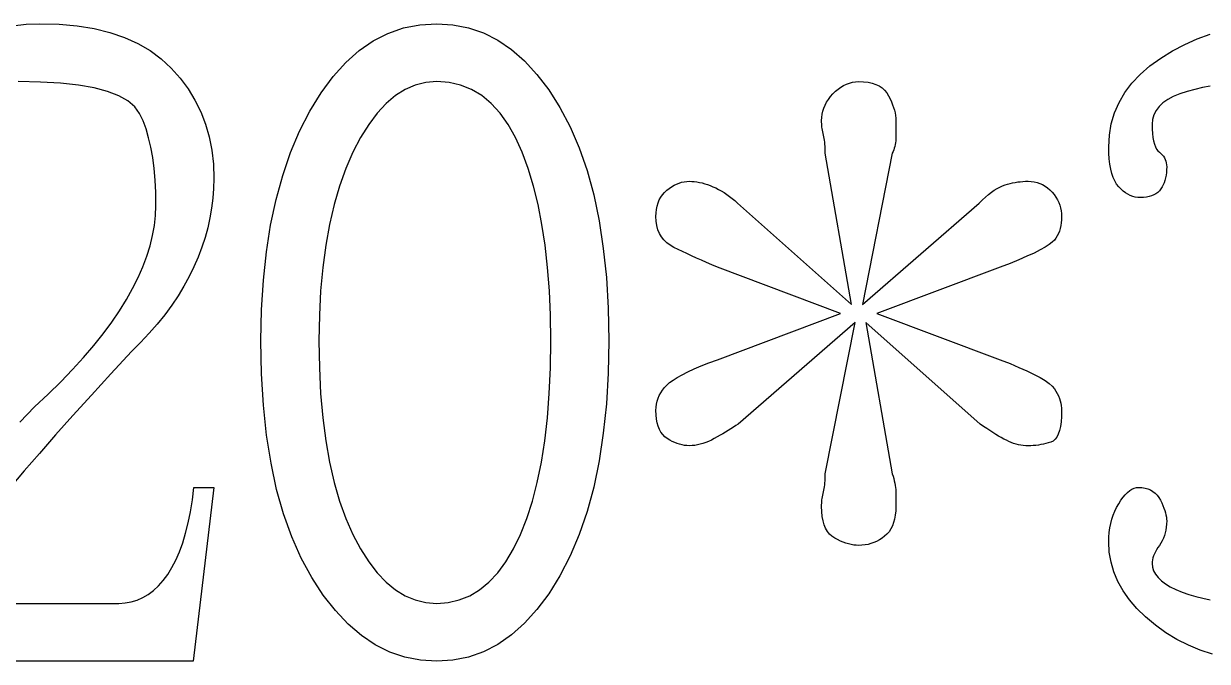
# Model space of a CAD drawing. Extents: x -210 to 210, y -160 to 160.
# Drawn here: x -166.96 to -160.58, y -134.67 to -131.23 of the extents above; entities that cross this region are included whole.
import ezdxf

# ---------------------------------------------------------------- set-up
doc = ezdxf.new("R2010")
doc.units = 0
doc.header["$MEASUREMENT"] = 0
doc.layers.get('0').update_dxf_attribs({"linetype": 'CONTINUOUS'})

msp = doc.modelspace()

# ---------------------------------------------------------------- linework, layer by layer
for points in [[(-167.017793, -131.245869), (-166.944355, -131.237109), (-166.944355, -131.237109), (-166.869941, -131.23418), (-166.869941, -131.23418), (-166.766641, -131.237119), (-166.766641, -131.237119), (-166.669551, -131.245986), (-166.669551, -131.245986), (-166.578555, -131.260752), (-166.578555, -131.260752), (-166.49375, -131.281436), (-166.49375, -131.281436), (-166.415098, -131.308008), (-166.415098, -131.308008), (-166.342598, -131.340508), (-166.342598, -131.340508), (-166.276191, -131.378906), (-166.276191, -131.378906), (-166.215938, -131.423223), (-166.215938, -131.423223), (-166.161934, -131.473438), (-166.161934, -131.473438), (-166.11377, -131.528047), (-166.11377, -131.528047), (-166.07123, -131.585557), (-166.07123, -131.585557), (-166.034395, -131.645977), (-166.034395, -131.645977), (-166.003262, -131.709248), (-166.003262, -131.709248), (-165.977773, -131.775439), (-165.977773, -131.775439), (-165.957891, -131.844521), (-165.957891, -131.844521), (-165.94375, -131.916494), (-165.94375, -131.916494), (-165.935234, -131.991357), (-165.935234, -131.991357), (-165.932441, -132.069141), (-165.932441, -132.069141), (-165.933711, -132.122266), (-165.933711, -132.122266), (-165.937734, -132.175352), (-165.937734, -132.175352), (-165.944355, -132.228379), (-165.944355, -132.228379), (-165.953613, -132.281318), (-165.953613, -132.281318), (-165.965605, -132.334248), (-165.965605, -132.334248), (-165.980137, -132.387061), (-165.980137, -132.387061), (-165.997441, -132.439824), (-165.997441, -132.439824), (-166.017266, -132.492559), (-166.017266, -132.492559), (-166.039863, -132.545215), (-166.039863, -132.545215), (-166.065195, -132.597637), (-166.065195, -132.597637), (-166.093613, -132.649619), (-166.093613, -132.649619), (-166.125, -132.701191), (-166.125, -132.701191), (-166.159414, -132.752314), (-166.159414, -132.752314), (-166.196875, -132.803086), (-166.196875, -132.803086), (-166.237305, -132.853369), (-166.237305, -132.853369), (-166.280762, -132.903262), (-166.280762, -132.903262), (-166.327246, -132.952725), (-166.327246, -132.952725), (-166.376777, -133.001748), (-166.376777, -133.001748), (-166.487793, -133.121807), (-166.487793, -133.121807), (-166.592891, -133.236719), (-166.592891, -133.236719), (-166.692266, -133.346514), (-166.692266, -133.346514), (-166.785703, -133.451191), (-166.785703, -133.451191), (-166.873281, -133.550762), (-166.873281, -133.550762), (-166.955078, -133.645205), (-166.955078, -133.645205), (-167.030996, -133.734492)], [(-164.731113, -134.671689), (-164.818516, -134.666104), (-164.818516, -134.666104), (-164.902813, -134.649365), (-164.902813, -134.649365), (-164.984004, -134.621484), (-164.984004, -134.621484), (-165.062012, -134.582471), (-165.062012, -134.582471), (-165.136836, -134.532275), (-165.136836, -134.532275), (-165.208613, -134.470937), (-165.208613, -134.470937), (-165.277188, -134.398447), (-165.277188, -134.398447), (-165.342637, -134.314805), (-165.342637, -134.314805), (-165.40498, -134.22), (-165.40498, -134.22), (-165.462402, -134.115029), (-165.462402, -134.115029), (-165.512988, -134.00082), (-165.512988, -134.00082), (-165.556875, -133.877422), (-165.556875, -133.877422), (-165.594004, -133.744746), (-165.594004, -133.744746), (-165.624395, -133.602891), (-165.624395, -133.602891), (-165.648066, -133.451777), (-165.648066, -133.451777), (-165.664922, -133.291484), (-165.664922, -133.291484), (-165.67502, -133.121924), (-165.67502, -133.121924), (-165.678398, -132.943154), (-165.678398, -132.943154), (-165.675176, -132.776436), (-165.675176, -132.776436), (-165.66541, -132.617061), (-165.66541, -132.617061), (-165.649102, -132.464902), (-165.649102, -132.464902), (-165.626348, -132.320078), (-165.626348, -132.320078), (-165.597051, -132.182549), (-165.597051, -132.182549), (-165.561211, -132.052314), (-165.561211, -132.052314), (-165.518926, -131.929385), (-165.518926, -131.929385), (-165.470098, -131.813721), (-165.470098, -131.813721), (-165.414727, -131.705371), (-165.414727, -131.705371), (-165.354258, -131.606475), (-165.354258, -131.606475), (-165.289863, -131.519209), (-165.289863, -131.519209), (-165.221621, -131.443604), (-165.221621, -131.443604), (-165.149531, -131.3796), (-165.149531, -131.3796), (-165.073555, -131.327256), (-165.073555, -131.327256), (-164.99377, -131.286514), (-164.99377, -131.286514), (-164.91002, -131.257441), (-164.91002, -131.257441), (-164.8225, -131.24), (-164.8225, -131.24), (-164.731113, -131.23418), (-164.731113, -131.23418), (-164.643887, -131.239756), (-164.643887, -131.239756), (-164.559941, -131.256475), (-164.559941, -131.256475), (-164.479434, -131.284355), (-164.479434, -131.284355), (-164.402207, -131.323398), (-164.402207, -131.323398), (-164.328496, -131.373555), (-164.328496, -131.373555), (-164.258047, -131.434902), (-164.258047, -131.434902), (-164.191016, -131.507393), (-164.191016, -131.507393), (-164.127383, -131.591025), (-164.127383, -131.591025), (-164.067051, -131.68585), (-164.067051, -131.68585), (-164.011719, -131.790576), (-164.011719, -131.790576), (-163.962891, -131.904053), (-163.962891, -131.904053), (-163.920605, -132.02626), (-163.920605, -132.02626), (-163.884766, -132.157217), (-163.884766, -132.157217), (-163.855469, -132.296934), (-163.855469, -132.296934), (-163.832695, -132.445381), (-163.832695, -132.445381), (-163.816406, -132.602559), (-163.816406, -132.602559), (-163.80665, -132.768496), (-163.80665, -132.768496), (-163.803398, -132.943154), (-163.803398, -132.943154), (-163.80665, -133.117939), (-163.80665, -133.117939), (-163.816406, -133.284238), (-163.816406, -133.284238), (-163.832695, -133.442012), (-163.832695, -133.442012), (-163.855469, -133.591309), (-163.855469, -133.591309), (-163.884766, -133.73208), (-163.884766, -133.73208), (-163.920605, -133.864375), (-163.920605, -133.864375), (-163.962891, -133.988184), (-163.962891, -133.988184), (-164.011719, -134.103447), (-164.011719, -134.103447), (-164.067051, -134.210244), (-164.067051, -134.210244), (-164.127383, -134.307119), (-164.127383, -134.307119), (-164.191016, -134.392559), (-164.191016, -134.392559), (-164.258047, -134.466602), (-164.258047, -134.466602), (-164.328496, -134.529277), (-164.328496, -134.529277), (-164.402207, -134.580557), (-164.402207, -134.580557), (-164.479434, -134.6204), (-164.479434, -134.6204), (-164.559941, -134.648906), (-164.559941, -134.648906), (-164.643887, -134.665996), (-164.643887, -134.665996), (-164.731113, -134.671689)], [(-160.561572, -131.570547), (-160.602598, -131.57915), (-160.602598, -131.57915), (-160.643916, -131.589111), (-160.643916, -131.589111), (-160.685557, -131.600391), (-160.685557, -131.600391), (-160.72498, -131.613154), (-160.72498, -131.613154), (-160.759824, -131.627617), (-160.759824, -131.627617), (-160.79, -131.643789), (-160.79, -131.643789), (-160.815557, -131.661621), (-160.815557, -131.661621), (-160.836416, -131.681143), (-160.836416, -131.681143), (-160.852656, -131.702383), (-160.852656, -131.702383), (-160.864248, -131.725283), (-160.864248, -131.725283), (-160.871221, -131.749883), (-160.871221, -131.749883), (-160.873516, -131.776182), (-160.873516, -131.776182), (-160.873057, -131.802158), (-160.873057, -131.802158), (-160.871582, -131.82582), (-160.871582, -131.82582), (-160.869199, -131.847217), (-160.869199, -131.847217), (-160.86584, -131.866348), (-160.86584, -131.866348), (-160.861436, -131.883145), (-160.861436, -131.883145), (-160.856201, -131.897686), (-160.856201, -131.897686), (-160.849902, -131.909922), (-160.849902, -131.909922), (-160.842656, -131.919873), (-160.842656, -131.919873), (-160.834473, -131.92752), (-160.834473, -131.92752), (-160.826279, -131.934287), (-160.826279, -131.934287), (-160.819023, -131.941514), (-160.819023, -131.941514), (-160.812754, -131.949248), (-160.812754, -131.949248), (-160.80751, -131.957422), (-160.80751, -131.957422), (-160.803105, -131.966113), (-160.803105, -131.966113), (-160.799756, -131.975273), (-160.799756, -131.975273), (-160.797354, -131.984922), (-160.797354, -131.984922), (-160.795898, -131.995068), (-160.795898, -131.995068), (-160.79541, -132.005645), (-160.79541, -132.005645), (-160.795781, -132.021602), (-160.795781, -132.021602), (-160.797002, -132.036875), (-160.797002, -132.036875), (-160.798936, -132.051494), (-160.798936, -132.051494), (-160.801689, -132.065449), (-160.801689, -132.065449), (-160.805186, -132.07875), (-160.805186, -132.07875), (-160.809521, -132.091377), (-160.809521, -132.091377), (-160.814551, -132.10335), (-160.814551, -132.10335), (-160.820498, -132.114648), (-160.820498, -132.114648), (-160.827148, -132.125303), (-160.827148, -132.125303), (-160.834775, -132.135), (-160.834775, -132.135), (-160.843564, -132.143613), (-160.843564, -132.143613), (-160.853447, -132.151064), (-160.853447, -132.151064), (-160.864502, -132.157354), (-160.864502, -132.157354), (-160.876709, -132.1625), (-160.876709, -132.1625), (-160.890068, -132.166504), (-160.890068, -132.166504), (-160.9046, -132.169385), (-160.9046, -132.169385), (-160.920215, -132.171094), (-160.920215, -132.171094), (-160.937012, -132.171689), (-160.937012, -132.171689), (-160.950986, -132.170947), (-160.950986, -132.170947), (-160.964727, -132.16876), (-160.964727, -132.16876), (-160.978262, -132.165146), (-160.978262, -132.165146), (-160.991504, -132.160098), (-160.991504, -132.160098), (-161.004512, -132.153604), (-161.004512, -132.153604), (-161.017314, -132.145615), (-161.017314, -132.145615), (-161.029844, -132.13624), (-161.029844, -132.13624), (-161.042109, -132.125381), (-161.042109, -132.125381), (-161.054189, -132.113096), (-161.054189, -132.113096), (-161.065488, -132.098857), (-161.065488, -132.098857), (-161.075439, -132.082227), (-161.075439, -132.082227), (-161.084053, -132.063184), (-161.084053, -132.063184), (-161.091309, -132.041689), (-161.091309, -132.041689), (-161.097275, -132.017822), (-161.097275, -132.017822), (-161.101934, -131.991553), (-161.101934, -131.991553), (-161.105215, -131.962881), (-161.105215, -131.962881), (-161.107246, -131.931748), (-161.107246, -131.931748), (-161.1079, -131.898252), (-161.1079, -131.898252), (-161.104443, -131.834473), (-161.104443, -131.834473), (-161.094053, -131.77332), (-161.094053, -131.77332), (-161.076729, -131.714863), (-161.076729, -131.714863), (-161.0525, -131.659043), (-161.0525, -131.659043), (-161.02123, -131.605859), (-161.02123, -131.605859), (-160.983145, -131.555361), (-160.983145, -131.555361), (-160.938057, -131.5075), (-160.938057, -131.5075), (-160.886113, -131.462275), (-160.886113, -131.462275), (-160.827148, -131.419717), (-160.827148, -131.419717), (-160.763682, -131.380781), (-160.763682, -131.380781), (-160.698115, -131.346416), (-160.698115, -131.346416), (-160.630498, -131.31665), (-160.630498, -131.31665), (-160.560654, -131.291436)], [(-166.244941, -132.215615), (-166.245977, -132.144854), (-166.245977, -132.144854), (-166.249238, -132.077949), (-166.249238, -132.077949), (-166.254707, -132.014883), (-166.254707, -132.014883), (-166.262246, -131.955684), (-166.262246, -131.955684), (-166.272012, -131.900352), (-166.272012, -131.900352), (-166.284004, -131.848887), (-166.284004, -131.848887), (-166.298105, -131.80125), (-166.298105, -131.80125), (-166.314355, -131.75748), (-166.314355, -131.75748), (-166.332832, -131.717578), (-166.332832, -131.717578), (-166.358281, -131.681699), (-166.358281, -131.681699), (-166.395508, -131.650049), (-166.395508, -131.650049), (-166.444551, -131.622627), (-166.444551, -131.622627), (-166.505449, -131.599424), (-166.505449, -131.599424), (-166.578105, -131.580439), (-166.578105, -131.580439), (-166.662656, -131.565645), (-166.662656, -131.565645), (-166.759023, -131.555127), (-166.759023, -131.555127), (-166.867129, -131.548779), (-166.867129, -131.548779), (-166.987129, -131.546689)], [(-164.731113, -131.546689), (-164.789805, -131.551387), (-164.789805, -131.551387), (-164.846309, -131.565498), (-164.846309, -131.565498), (-164.900703, -131.588994), (-164.900703, -131.588994), (-164.952988, -131.621895), (-164.952988, -131.621895), (-165.003145, -131.664199), (-165.003145, -131.664199), (-165.05127, -131.715938), (-165.05127, -131.715938), (-165.097227, -131.777061), (-165.097227, -131.777061), (-165.141055, -131.847607), (-165.141055, -131.847607), (-165.182793, -131.92752), (-165.182793, -131.92752), (-165.22125, -132.015303), (-165.22125, -132.015303), (-165.255117, -132.109355), (-165.255117, -132.109355), (-165.284551, -132.209648), (-165.284551, -132.209648), (-165.309375, -132.316221), (-165.309375, -132.316221), (-165.329688, -132.429082), (-165.329688, -132.429082), (-165.345586, -132.548184), (-165.345586, -132.548184), (-165.356875, -132.673574), (-165.356875, -132.673574), (-165.363652, -132.805244), (-165.363652, -132.805244), (-165.365898, -132.943154), (-165.365898, -132.943154), (-165.363652, -133.08915), (-165.363652, -133.08915), (-165.356875, -133.227695), (-165.356875, -133.227695), (-165.345586, -133.35875), (-165.345586, -133.35875), (-165.329688, -133.482305), (-165.329688, -133.482305), (-165.309375, -133.598418), (-165.309375, -133.598418), (-165.284551, -133.707051), (-165.284551, -133.707051), (-165.255117, -133.808193), (-165.255117, -133.808193), (-165.22125, -133.901865), (-165.22125, -133.901865), (-165.182793, -133.988096), (-165.182793, -133.988096), (-165.141055, -134.065986), (-165.141055, -134.065986), (-165.097227, -134.134697), (-165.097227, -134.134697), (-165.05127, -134.194238), (-165.05127, -134.194238), (-165.003145, -134.244619), (-165.003145, -134.244619), (-164.952988, -134.285879), (-164.952988, -134.285879), (-164.900703, -134.31793), (-164.900703, -134.31793), (-164.846309, -134.34085), (-164.846309, -134.34085), (-164.789805, -134.354609), (-164.789805, -134.354609), (-164.731113, -134.359199), (-164.731113, -134.359199), (-164.66873, -134.354609), (-164.66873, -134.354609), (-164.609258, -134.34085), (-164.609258, -134.34085), (-164.552891, -134.31793), (-164.552891, -134.31793), (-164.499629, -134.285879), (-164.499629, -134.285879), (-164.449453, -134.244619), (-164.449453, -134.244619), (-164.402344, -134.194238), (-164.402344, -134.194238), (-164.35834, -134.134697), (-164.35834, -134.134697), (-164.317383, -134.065986), (-164.317383, -134.065986), (-164.279473, -133.988096), (-164.279473, -133.988096), (-164.245176, -133.901865), (-164.245176, -133.901865), (-164.214844, -133.808193), (-164.214844, -133.808193), (-164.188594, -133.707051), (-164.188594, -133.707051), (-164.166387, -133.598418), (-164.166387, -133.598418), (-164.148203, -133.482305), (-164.148203, -133.482305), (-164.134102, -133.35875), (-164.134102, -133.35875), (-164.124023, -133.227695), (-164.124023, -133.227695), (-164.117949, -133.08915), (-164.117949, -133.08915), (-164.115898, -132.943154), (-164.115898, -132.943154), (-164.117793, -132.805244), (-164.117793, -132.805244), (-164.123516, -132.673574), (-164.123516, -132.673574), (-164.132988, -132.548184), (-164.132988, -132.548184), (-164.146309, -132.429082), (-164.146309, -132.429082), (-164.163398, -132.316221), (-164.163398, -132.316221), (-164.184258, -132.209648), (-164.184258, -132.209648), (-164.208984, -132.109355), (-164.208984, -132.109355), (-164.237422, -132.015303), (-164.237422, -132.015303), (-164.269707, -131.92752), (-164.269707, -131.92752), (-164.305781, -131.847607), (-164.305781, -131.847607), (-164.345703, -131.777061), (-164.345703, -131.777061), (-164.389355, -131.715938), (-164.389355, -131.715938), (-164.436855, -131.664199), (-164.436855, -131.664199), (-164.488105, -131.621895), (-164.488105, -131.621895), (-164.543145, -131.588994), (-164.543145, -131.588994), (-164.602051, -131.565498), (-164.602051, -131.565498), (-164.664688, -131.551387), (-164.664688, -131.551387), (-164.731113, -131.546689)], [(-161.693975, -132.547646), (-162.358018, -132.796689), (-162.358018, -132.796689), (-161.693975, -133.045703), (-161.693975, -133.045703), (-161.640137, -133.066895), (-161.640137, -133.066895), (-161.591689, -133.087178), (-161.591689, -133.087178), (-161.548584, -133.106455), (-161.548584, -133.106455), (-161.510693, -133.124785), (-161.510693, -133.124785), (-161.478145, -133.142139), (-161.478145, -133.142139), (-161.450918, -133.158545), (-161.450918, -133.158545), (-161.428945, -133.173984), (-161.428945, -133.173984), (-161.412295, -133.188457), (-161.412295, -133.188457), (-161.401006, -133.201953), (-161.401006, -133.201953), (-161.392764, -133.21498), (-161.392764, -133.21498), (-161.385566, -133.228008), (-161.385566, -133.228008), (-161.379277, -133.241016), (-161.379277, -133.241016), (-161.373975, -133.254023), (-161.373975, -133.254023), (-161.369619, -133.267061), (-161.369619, -133.267061), (-161.36625, -133.280088), (-161.36625, -133.280088), (-161.363828, -133.293105), (-161.363828, -133.293105), (-161.362422, -133.306113), (-161.362422, -133.306113), (-161.361934, -133.319141), (-161.361934, -133.319141), (-161.362676, -133.351113), (-161.362676, -133.351113), (-161.364805, -133.379893), (-161.364805, -133.379893), (-161.368398, -133.405391), (-161.368398, -133.405391), (-161.373477, -133.427637), (-161.373477, -133.427637), (-161.37999, -133.446621), (-161.37999, -133.446621), (-161.387939, -133.462383), (-161.387939, -133.462383), (-161.397354, -133.474854), (-161.397354, -133.474854), (-161.408203, -133.484082), (-161.408203, -133.484082), (-161.420527, -133.490029), (-161.420527, -133.490029), (-161.433604, -133.494141), (-161.433604, -133.494141), (-161.446777, -133.497744), (-161.446777, -133.497744), (-161.460088, -133.500879), (-161.460088, -133.500879), (-161.473584, -133.503525), (-161.473584, -133.503525), (-161.487119, -133.505713), (-161.487119, -133.505713), (-161.500801, -133.507383), (-161.500801, -133.507383), (-161.5146, -133.508604), (-161.5146, -133.508604), (-161.528555, -133.509326), (-161.528555, -133.509326), (-161.542598, -133.509561), (-161.542598, -133.509561), (-161.555605, -133.509199), (-161.555605, -133.509199), (-161.568613, -133.508115), (-161.568613, -133.508115), (-161.58165, -133.506309), (-161.58165, -133.506309), (-161.594678, -133.503779), (-161.594678, -133.503779), (-161.607686, -133.500498), (-161.607686, -133.500498), (-161.620723, -133.496553), (-161.620723, -133.496553), (-161.63374, -133.491846), (-161.63374, -133.491846), (-161.646738, -133.486416), (-161.646738, -133.486416), (-161.659775, -133.480283), (-161.659775, -133.480283), (-161.673096, -133.473398), (-161.673096, -133.473398), (-161.687012, -133.465801), (-161.687012, -133.465801), (-161.701543, -133.4575), (-161.701543, -133.4575), (-161.716689, -133.448438), (-161.716689, -133.448438), (-161.732422, -133.438672), (-161.732422, -133.438672), (-161.748779, -133.428203), (-161.748779, -133.428203), (-161.765693, -133.416982), (-161.765693, -133.416982), (-161.783203, -133.40502), (-161.783203, -133.40502), (-161.801387, -133.392383), (-161.801387, -133.392383), (-162.416621, -132.845508), (-162.416621, -132.845508), (-162.27502, -133.660938), (-162.27502, -133.660938), (-162.270869, -133.673818), (-162.270869, -133.673818), (-162.267285, -133.686494), (-162.267285, -133.686494), (-162.26415, -133.698926), (-162.26415, -133.698926), (-162.261484, -133.711084), (-162.261484, -133.711084), (-162.259355, -133.723018), (-162.259355, -133.723018), (-162.257627, -133.734717), (-162.257627, -133.734717), (-162.256475, -133.746182), (-162.256475, -133.746182), (-162.255752, -133.757383), (-162.255752, -133.757383), (-162.255498, -133.768369), (-162.255498, -133.768369), (-162.255498, -133.778828), (-162.255498, -133.778828), (-162.255498, -133.788604), (-162.255498, -133.788604), (-162.255498, -133.797646), (-162.255498, -133.797646), (-162.255498, -133.805977), (-162.255498, -133.805977), (-162.255498, -133.813574), (-162.255498, -133.813574), (-162.255498, -133.820449), (-162.255498, -133.820449), (-162.255498, -133.826582), (-162.255498, -133.826582), (-162.255498, -133.832012), (-162.255498, -133.832012), (-162.255498, -133.836719), (-162.255498, -133.836719), (-162.25624, -133.860889), (-162.25624, -133.860889), (-162.258486, -133.883486), (-162.258486, -133.883486), (-162.262266, -133.904521), (-162.262266, -133.904521), (-162.26751, -133.924004), (-162.26751, -133.924004), (-162.274297, -133.941885), (-162.274297, -133.941885), (-162.282598, -133.958252), (-162.282598, -133.958252), (-162.292363, -133.972998), (-162.292363, -133.972998), (-162.303721, -133.986221), (-162.303721, -133.986221), (-162.316514, -133.997842), (-162.316514, -133.997842), (-162.330254, -134.008096), (-162.330254, -134.008096), (-162.344482, -134.017139), (-162.344482, -134.017139), (-162.359121, -134.02498), (-162.359121, -134.02498), (-162.374141, -134.031592), (-162.374141, -134.031592), (-162.389609, -134.037021), (-162.389609, -134.037021), (-162.405508, -134.04125), (-162.405508, -134.04125), (-162.421748, -134.044248), (-162.421748, -134.044248), (-162.438486, -134.046074), (-162.438486, -134.046074), (-162.455693, -134.046689), (-162.455693, -134.046689), (-162.468877, -134.046201), (-162.468877, -134.046201), (-162.482305, -134.044736), (-162.482305, -134.044736), (-162.496104, -134.042324), (-162.496104, -134.042324), (-162.510146, -134.038955), (-162.510146, -134.038955), (-162.524521, -134.0346), (-162.524521, -134.0346), (-162.53918, -134.029316), (-162.53918, -134.029316), (-162.554209, -134.023057), (-162.554209, -134.023057), (-162.569453, -134.015811), (-162.569453, -134.015811), (-162.585078, -134.007617), (-162.585078, -134.007617), (-162.599902, -133.997803), (-162.599902, -133.997803), (-162.613018, -133.985654), (-162.613018, -133.985654), (-162.624385, -133.97124), (-162.624385, -133.97124), (-162.634014, -133.954551), (-162.634014, -133.954551), (-162.641855, -133.935557), (-162.641855, -133.935557), (-162.648008, -133.914307), (-162.648008, -133.914307), (-162.652344, -133.890723), (-162.652344, -133.890723), (-162.65498, -133.864863), (-162.65498, -133.864863), (-162.655879, -133.836719), (-162.655879, -133.836719), (-162.655752, -133.828018), (-162.655752, -133.828018), (-162.655381, -133.819355), (-162.655381, -133.819355), (-162.654785, -133.810654), (-162.654785, -133.810654), (-162.653926, -133.801992), (-162.653926, -133.801992), (-162.652822, -133.793311), (-162.652822, -133.793311), (-162.651494, -133.784648), (-162.651494, -133.784648), (-162.649971, -133.775938), (-162.649971, -133.775938), (-162.648145, -133.767275), (-162.648145, -133.767275), (-162.646113, -133.758604), (-162.646113, -133.758604), (-162.644043, -133.749648), (-162.644043, -133.749648), (-162.642197, -133.740244), (-162.642197, -133.740244), (-162.640693, -133.730381), (-162.640693, -133.730381), (-162.639346, -133.72), (-162.639346, -133.72), (-162.638242, -133.70915), (-162.638242, -133.70915), (-162.637461, -133.697813), (-162.637461, -133.697813), (-162.636846, -133.686006), (-162.636846, -133.686006), (-162.636475, -133.673711), (-162.636475, -133.673711), (-162.636357, -133.660938), (-162.636357, -133.660938), (-162.475215, -132.845508), (-162.475215, -132.845508), (-163.105098, -133.392383), (-163.105098, -133.392383), (-163.118271, -133.401064), (-163.118271, -133.401064), (-163.131709, -133.409727), (-163.131709, -133.409727), (-163.145498, -133.418438), (-163.145498, -133.418438), (-163.159551, -133.4271), (-163.159551, -133.4271), (-163.173945, -133.435781), (-163.173945, -133.435781), (-163.188604, -133.444443), (-163.188604, -133.444443), (-163.203613, -133.453145), (-163.203613, -133.453145), (-163.218887, -133.461807), (-163.218887, -133.461807), (-163.234502, -133.470508), (-163.234502, -133.470508), (-163.250117, -133.478701), (-163.250117, -133.478701), (-163.265557, -133.485947), (-163.265557, -133.485947), (-163.280879, -133.492197), (-163.280879, -133.492197), (-163.295957, -133.49751), (-163.295957, -133.49751), (-163.310918, -133.501846), (-163.310918, -133.501846), (-163.325625, -133.505225), (-163.325625, -133.505225), (-163.340225, -133.507627), (-163.340225, -133.507627), (-163.354541, -133.509082), (-163.354541, -133.509082), (-163.36876, -133.509561), (-163.36876, -133.509561), (-163.381846, -133.509082), (-163.381846, -133.509082), (-163.394902, -133.507627), (-163.394902, -133.507627), (-163.408105, -133.505225), (-163.408105, -133.505225), (-163.421318, -133.501846), (-163.421318, -133.501846), (-163.434561, -133.49751), (-163.434561, -133.49751), (-163.448008, -133.492197), (-163.448008, -133.492197), (-163.461387, -133.485947), (-163.461387, -133.485947), (-163.474854, -133.478701), (-163.474854, -133.478701), (-163.488398, -133.470508), (-163.488398, -133.470508), (-163.501221, -133.460928), (-163.501221, -133.460928), (-163.51251, -133.449512), (-163.51251, -133.449512), (-163.522275, -133.436318), (-163.522275, -133.436318), (-163.530576, -133.421318), (-163.530576, -133.421318), (-163.537354, -133.404492), (-163.537354, -133.404492), (-163.542598, -133.385869), (-163.542598, -133.385869), (-163.546387, -133.365439), (-163.546387, -133.365439), (-163.548633, -133.343193), (-163.548633, -133.343193), (-163.549434, -133.319141), (-163.549434, -133.319141), (-163.548721, -133.302002), (-163.548721, -133.302002), (-163.546504, -133.285371), (-163.546504, -133.285371), (-163.5429, -133.269238), (-163.5429, -133.269238), (-163.537842, -133.253516), (-163.537842, -133.253516), (-163.531299, -133.238359), (-163.531299, -133.238359), (-163.523379, -133.223643), (-163.523379, -133.223643), (-163.513975, -133.209424), (-163.513975, -133.209424), (-163.503115, -133.195684), (-163.503115, -133.195684), (-163.49085, -133.182422), (-163.49085, -133.182422), (-163.475889, -133.169141), (-163.475889, -133.169141), (-163.457021, -133.15541), (-163.457021, -133.15541), (-163.434385, -133.141172), (-163.434385, -133.141172), (-163.407822, -133.126484), (-163.407822, -133.126484), (-163.37749, -133.111279), (-163.37749, -133.111279), (-163.343262, -133.095605), (-163.343262, -133.095605), (-163.305176, -133.079453), (-163.305176, -133.079453), (-163.263184, -133.062813), (-163.263184, -133.062813), (-163.217393, -133.045703), (-163.217393, -133.045703), (-162.553359, -132.796689), (-162.553359, -132.796689), (-163.217393, -132.547646), (-163.217393, -132.547646), (-163.247314, -132.534756), (-163.247314, -132.534756), (-163.27626, -132.522109), (-163.27626, -132.522109), (-163.304199, -132.509678), (-163.304199, -132.509678), (-163.331182, -132.4975), (-163.331182, -132.4975), (-163.357246, -132.485557), (-163.357246, -132.485557), (-163.382324, -132.473887), (-163.382324, -132.473887), (-163.406445, -132.462393), (-163.406445, -132.462393), (-163.429561, -132.451191), (-163.429561, -132.451191), (-163.451777, -132.440234), (-163.451777, -132.440234), (-163.472275, -132.428525), (-163.472275, -132.428525), (-163.490352, -132.415146), (-163.490352, -132.415146), (-163.505986, -132.400098), (-163.505986, -132.400098), (-163.519277, -132.38332), (-163.519277, -132.38332), (-163.530156, -132.364854), (-163.530156, -132.364854), (-163.538574, -132.344736), (-163.538574, -132.344736), (-163.544551, -132.322939), (-163.544551, -132.322939), (-163.548213, -132.299395), (-163.548213, -132.299395), (-163.549434, -132.274229), (-163.549434, -132.274229), (-163.548721, -132.254141), (-163.548721, -132.254141), (-163.546504, -132.235156), (-163.546504, -132.235156), (-163.5429, -132.217256), (-163.5429, -132.217256), (-163.537842, -132.200439), (-163.537842, -132.200439), (-163.531299, -132.184688), (-163.531299, -132.184688), (-163.523379, -132.17002), (-163.523379, -132.17002), (-163.513975, -132.156494), (-163.513975, -132.156494), (-163.503115, -132.144023), (-163.503115, -132.144023), (-163.49085, -132.132617), (-163.49085, -132.132617), (-163.477715, -132.122354), (-163.477715, -132.122354), (-163.464551, -132.113291), (-163.464551, -132.113291), (-163.45124, -132.105488), (-163.45124, -132.105488), (-163.437754, -132.098857), (-163.437754, -132.098857), (-163.424189, -132.093447), (-163.424189, -132.093447), (-163.410518, -132.089199), (-163.410518, -132.089199), (-163.396748, -132.086191), (-163.396748, -132.086191), (-163.382813, -132.084385), (-163.382813, -132.084385), (-163.36876, -132.08377), (-163.36876, -132.08377), (-163.355605, -132.084121), (-163.355605, -132.084121), (-163.342227, -132.085234), (-163.342227, -132.085234), (-163.328604, -132.087021), (-163.328604, -132.087021), (-163.314746, -132.089551), (-163.314746, -132.089551), (-163.300645, -132.092822), (-163.300645, -132.092822), (-163.28625, -132.096797), (-163.28625, -132.096797), (-163.271738, -132.101504), (-163.271738, -132.101504), (-163.256855, -132.106943), (-163.256855, -132.106943), (-163.241807, -132.113096), (-163.241807, -132.113096), (-163.226689, -132.119941), (-163.226689, -132.119941), (-163.21167, -132.127549), (-163.21167, -132.127549), (-163.196787, -132.13585), (-163.196787, -132.13585), (-163.182002, -132.144902), (-163.182002, -132.144902), (-163.167354, -132.154678), (-163.167354, -132.154678), (-163.152813, -132.165146), (-163.152813, -132.165146), (-163.138418, -132.176387), (-163.138418, -132.176387), (-163.124141, -132.188301), (-163.124141, -132.188301), (-163.10999, -132.200986), (-163.10999, -132.200986), (-162.494746, -132.747842), (-162.494746, -132.747842), (-162.636357, -131.932422), (-162.636357, -131.932422), (-162.636475, -131.919619), (-162.636475, -131.919619), (-162.636846, -131.907314), (-162.636846, -131.907314), (-162.637461, -131.895508), (-162.637461, -131.895508), (-162.638242, -131.884189), (-162.638242, -131.884189), (-162.639346, -131.87335), (-162.639346, -131.87335), (-162.640693, -131.862979), (-162.640693, -131.862979), (-162.642197, -131.853105), (-162.642197, -131.853105), (-162.644043, -131.843682), (-162.644043, -131.843682), (-162.646113, -131.834756), (-162.646113, -131.834756), (-162.648145, -131.826074), (-162.648145, -131.826074), (-162.649971, -131.817383), (-162.649971, -131.817383), (-162.651494, -131.808711), (-162.651494, -131.808711), (-162.652822, -131.800029), (-162.652822, -131.800029), (-162.653926, -131.791357), (-162.653926, -131.791357), (-162.654785, -131.782695), (-162.654785, -131.782695), (-162.655381, -131.773994), (-162.655381, -131.773994), (-162.655752, -131.765322), (-162.655752, -131.765322), (-162.655879, -131.756631), (-162.655879, -131.756631), (-162.655098, -131.739434), (-162.655098, -131.739434), (-162.652822, -131.72251), (-162.652822, -131.72251), (-162.649053, -131.705898), (-162.649053, -131.705898), (-162.643809, -131.68959), (-162.643809, -131.68959), (-162.637012, -131.673604), (-162.637012, -131.673604), (-162.628721, -131.6579), (-162.628721, -131.6579), (-162.618945, -131.64249), (-162.618945, -131.64249), (-162.607686, -131.627383), (-162.607686, -131.627383), (-162.594854, -131.612598), (-162.594854, -131.612598), (-162.581055, -131.59876), (-162.581055, -131.59876), (-162.566855, -131.586553), (-162.566855, -131.586553), (-162.552256, -131.575986), (-162.552256, -131.575986), (-162.537217, -131.567012), (-162.537217, -131.567012), (-162.521738, -131.559688), (-162.521738, -131.559688), (-162.505869, -131.553994), (-162.505869, -131.553994), (-162.489561, -131.549922), (-162.489561, -131.549922), (-162.472783, -131.5475), (-162.472783, -131.5475), (-162.455693, -131.546689), (-162.455693, -131.546689), (-162.429561, -131.547617), (-162.429561, -131.547617), (-162.405508, -131.5504), (-162.405508, -131.5504), (-162.383555, -131.555078), (-162.383555, -131.555078), (-162.363516, -131.561621), (-162.363516, -131.561621), (-162.345635, -131.570029), (-162.345635, -131.570029), (-162.329824, -131.580313), (-162.329824, -131.580313), (-162.315977, -131.59248), (-162.315977, -131.59248), (-162.304189, -131.606475), (-162.304189, -131.606475), (-162.294551, -131.622363), (-162.294551, -131.622363), (-162.286309, -131.638975), (-162.286309, -131.638975), (-162.279111, -131.655156), (-162.279111, -131.655156), (-162.272822, -131.670908), (-162.272822, -131.670908), (-162.26751, -131.68626), (-162.26751, -131.68626), (-162.263184, -131.701182), (-162.263184, -131.701182), (-162.259814, -131.715684), (-162.259814, -131.715684), (-162.257373, -131.729756), (-162.257373, -131.729756), (-162.255977, -131.743398), (-162.255977, -131.743398), (-162.255498, -131.756631), (-162.255498, -131.756631), (-162.255498, -131.765439), (-162.255498, -131.765439), (-162.255498, -131.774482), (-162.255498, -131.774482), (-162.255498, -131.78375), (-162.255498, -131.78375), (-162.255498, -131.793271), (-162.255498, -131.793271), (-162.255498, -131.803047), (-162.255498, -131.803047), (-162.255498, -131.813047), (-162.255498, -131.813047), (-162.255498, -131.823301), (-162.255498, -131.823301), (-162.255498, -131.833809), (-162.255498, -131.833809), (-162.255498, -131.844521), (-162.255498, -131.844521), (-162.255752, -131.855254), (-162.255752, -131.855254), (-162.256475, -131.865752), (-162.256475, -131.865752), (-162.257627, -131.875996), (-162.257627, -131.875996), (-162.259355, -131.886006), (-162.259355, -131.886006), (-162.261484, -131.895762), (-162.261484, -131.895762), (-162.26415, -131.905273), (-162.26415, -131.905273), (-162.267285, -131.914561), (-162.267285, -131.914561), (-162.270869, -131.923613), (-162.270869, -131.923613), (-162.27502, -131.932422), (-162.27502, -131.932422), (-162.436143, -132.747842), (-162.436143, -132.747842), (-161.80626, -132.200986), (-161.80626, -132.200986), (-161.789063, -132.184326), (-161.789063, -132.184326), (-161.772354, -132.169141), (-161.772354, -132.169141), (-161.756113, -132.155391), (-161.756113, -132.155391), (-161.740186, -132.143096), (-161.740186, -132.143096), (-161.724717, -132.132246), (-161.724717, -132.132246), (-161.709727, -132.122842), (-161.709727, -132.122842), (-161.695059, -132.114883), (-161.695059, -132.114883), (-161.68085, -132.108379), (-161.68085, -132.108379), (-161.667109, -132.103311), (-161.667109, -132.103311), (-161.653506, -132.099229), (-161.653506, -132.099229), (-161.639824, -132.095605), (-161.639824, -132.095605), (-161.626104, -132.09248), (-161.626104, -132.09248), (-161.612363, -132.089824), (-161.612363, -132.089824), (-161.598506, -132.087637), (-161.598506, -132.087637), (-161.5846, -132.085947), (-161.5846, -132.085947), (-161.570684, -132.084756), (-161.570684, -132.084756), (-161.55665, -132.083994), (-161.55665, -132.083994), (-161.542598, -132.08377), (-161.542598, -132.08377), (-161.525498, -132.084502), (-161.525498, -132.084502), (-161.50916, -132.08668), (-161.50916, -132.08668), (-161.493477, -132.090313), (-161.493477, -132.090313), (-161.478447, -132.095352), (-161.478447, -132.095352), (-161.464053, -132.101865), (-161.464053, -132.101865), (-161.450313, -132.109854), (-161.450313, -132.109854), (-161.437305, -132.119238), (-161.437305, -132.119238), (-161.424922, -132.130088), (-161.424922, -132.130088), (-161.413193, -132.142383), (-161.413193, -132.142383), (-161.402402, -132.155586), (-161.402402, -132.155586), (-161.392959, -132.169141), (-161.392959, -132.169141), (-161.384697, -132.183105), (-161.384697, -132.183105), (-161.377744, -132.197363), (-161.377744, -132.197363), (-161.37207, -132.212012), (-161.37207, -132.212012), (-161.367627, -132.227021), (-161.367627, -132.227021), (-161.364434, -132.242383), (-161.364434, -132.242383), (-161.362539, -132.258115), (-161.362539, -132.258115), (-161.361934, -132.274229), (-161.361934, -132.274229), (-161.362422, -132.291211), (-161.362422, -132.291211), (-161.363828, -132.3075), (-161.363828, -132.3075), (-161.36625, -132.323057), (-161.36625, -132.323057), (-161.369619, -132.337881), (-161.369619, -132.337881), (-161.373975, -132.351982), (-161.373975, -132.351982), (-161.379277, -132.365342), (-161.379277, -132.365342), (-161.385566, -132.378027), (-161.385566, -132.378027), (-161.392764, -132.389951), (-161.392764, -132.389951), (-161.401006, -132.401182), (-161.401006, -132.401182), (-161.412295, -132.412617), (-161.412295, -132.412617), (-161.428945, -132.425283), (-161.428945, -132.425283), (-161.450918, -132.43915), (-161.450918, -132.43915), (-161.478145, -132.454199), (-161.478145, -132.454199), (-161.510693, -132.470488), (-161.510693, -132.470488), (-161.548584, -132.487998), (-161.548584, -132.487998), (-161.591689, -132.50665), (-161.591689, -132.50665), (-161.640137, -132.526543), (-161.640137, -132.526543), (-161.693975, -132.547646)], [(-166.978828, -133.381904), (-166.899238, -133.2996), (-166.899238, -133.2996), (-166.826543, -133.23168), (-166.826543, -133.23168), (-166.758301, -133.164688), (-166.758301, -133.164688), (-166.694395, -133.098613), (-166.694395, -133.098613), (-166.634941, -133.033398), (-166.634941, -133.033398), (-166.579844, -132.969131), (-166.579844, -132.969131), (-166.529199, -132.905752), (-166.529199, -132.905752), (-166.482891, -132.843252), (-166.482891, -132.843252), (-166.441016, -132.78165), (-166.441016, -132.78165), (-166.403613, -132.721006), (-166.403613, -132.721006), (-166.370293, -132.66124), (-166.370293, -132.66124), (-166.340938, -132.602363), (-166.340938, -132.602363), (-166.31543, -132.544395), (-166.31543, -132.544395), (-166.293887, -132.487324), (-166.293887, -132.487324), (-166.27625, -132.431182), (-166.27625, -132.431182), (-166.262578, -132.375957), (-166.262578, -132.375957), (-166.252754, -132.321592), (-166.252754, -132.321592), (-166.246895, -132.268145), (-166.246895, -132.268145), (-166.244941, -132.215615)], [(-167.494941, -134.359199), (-166.445137, -134.359199), (-166.445137, -134.359199), (-166.411016, -134.357246), (-166.411016, -134.357246), (-166.378047, -134.351445), (-166.378047, -134.351445), (-166.346387, -134.341807), (-166.346387, -134.341807), (-166.315859, -134.328311), (-166.315859, -134.328311), (-166.286563, -134.310947), (-166.286563, -134.310947), (-166.258477, -134.289746), (-166.258477, -134.289746), (-166.231563, -134.264648), (-166.231563, -134.264648), (-166.205938, -134.235723), (-166.205938, -134.235723), (-166.181484, -134.202939), (-166.181484, -134.202939), (-166.158438, -134.16626), (-166.158438, -134.16626), (-166.137324, -134.125752), (-166.137324, -134.125752), (-166.117988, -134.081396), (-166.117988, -134.081396), (-166.100391, -134.033184), (-166.100391, -134.033184), (-166.084727, -133.981074), (-166.084727, -133.981074), (-166.070742, -133.925137), (-166.070742, -133.925137), (-166.058652, -133.865352), (-166.058652, -133.865352), (-166.04834, -133.801699), (-166.04834, -133.801699), (-166.039863, -133.734199), (-166.039863, -133.734199), (-165.932441, -133.734199), (-165.932441, -133.734199), (-166.044766, -134.671689), (-166.044766, -134.671689), (-167.807441, -134.671689)], [(-160.547676, -134.633096), (-160.614131, -134.611387), (-160.614131, -134.611387), (-160.678223, -134.584863), (-160.678223, -134.584863), (-160.73999, -134.553525), (-160.73999, -134.553525), (-160.799385, -134.517354), (-160.799385, -134.517354), (-160.856445, -134.476377), (-160.856445, -134.476377), (-160.909238, -134.432246), (-160.909238, -134.432246), (-160.95582, -134.386641), (-160.95582, -134.386641), (-160.996152, -134.339648), (-160.996152, -134.339648), (-161.030273, -134.291152), (-161.030273, -134.291152), (-161.058213, -134.24125), (-161.058213, -134.24125), (-161.079971, -134.189922), (-161.079971, -134.189922), (-161.095459, -134.13709), (-161.095459, -134.13709), (-161.104795, -134.082822), (-161.104795, -134.082822), (-161.1079, -134.027148), (-161.1079, -134.027148), (-161.107246, -134.001475), (-161.107246, -134.001475), (-161.105215, -133.976504), (-161.105215, -133.976504), (-161.101934, -133.952256), (-161.101934, -133.952256), (-161.097275, -133.92876), (-161.097275, -133.92876), (-161.091309, -133.905977), (-161.091309, -133.905977), (-161.084053, -133.883896), (-161.084053, -133.883896), (-161.075439, -133.862588), (-161.075439, -133.862588), (-161.065488, -133.841943), (-161.065488, -133.841943), (-161.054189, -133.822051), (-161.054189, -133.822051), (-161.042246, -133.803604), (-161.042246, -133.803604), (-161.030322, -133.787354), (-161.030322, -133.787354), (-161.018447, -133.773252), (-161.018447, -133.773252), (-161.006484, -133.761289), (-161.006484, -133.761289), (-160.994512, -133.751523), (-160.994512, -133.751523), (-160.982607, -133.743945), (-160.982607, -133.743945), (-160.970645, -133.738506), (-160.970645, -133.738506), (-160.95874, -133.735254), (-160.95874, -133.735254), (-160.946787, -133.734199), (-160.946787, -133.734199), (-160.928945, -133.73502), (-160.928945, -133.73502), (-160.912305, -133.737549), (-160.912305, -133.737549), (-160.896855, -133.741748), (-160.896855, -133.741748), (-160.882617, -133.747686), (-160.882617, -133.747686), (-160.869609, -133.755283), (-160.869609, -133.755283), (-160.857793, -133.764551), (-160.857793, -133.764551), (-160.847188, -133.775518), (-160.847188, -133.775518), (-160.837783, -133.788184), (-160.837783, -133.788184), (-160.8296, -133.80252), (-160.8296, -133.80252), (-160.822373, -133.817402), (-160.822373, -133.817402), (-160.816104, -133.831729), (-160.816104, -133.831729), (-160.810605, -133.8454), (-160.810605, -133.8454), (-160.805986, -133.858486), (-160.805986, -133.858486), (-160.802188, -133.870947), (-160.802188, -133.870947), (-160.799209, -133.882822), (-160.799209, -133.882822), (-160.797119, -133.894102), (-160.797119, -133.894102), (-160.79585, -133.904785), (-160.79585, -133.904785), (-160.79541, -133.914844), (-160.79541, -133.914844), (-160.795898, -133.931895), (-160.795898, -133.931895), (-160.797354, -133.948359), (-160.797354, -133.948359), (-160.799756, -133.964199), (-160.799756, -133.964199), (-160.803105, -133.979482), (-160.803105, -133.979482), (-160.80751, -133.994121), (-160.80751, -133.994121), (-160.812754, -134.008154), (-160.812754, -134.008154), (-160.819023, -134.021592), (-160.819023, -134.021592), (-160.826279, -134.034443), (-160.826279, -134.034443), (-160.834473, -134.046689), (-160.834473, -134.046689), (-160.842656, -134.058486), (-160.842656, -134.058486), (-160.849902, -134.070049), (-160.849902, -134.070049), (-160.856201, -134.081396), (-160.856201, -134.081396), (-160.861436, -134.09249), (-160.861436, -134.09249), (-160.86584, -134.103311), (-160.86584, -134.103311), (-160.869199, -134.113955), (-160.869199, -134.113955), (-160.871582, -134.124307), (-160.871582, -134.124307), (-160.873057, -134.134453), (-160.873057, -134.134453), (-160.873516, -134.144355), (-160.873516, -134.144355), (-160.871582, -134.164561), (-160.871582, -134.164561), (-160.865605, -134.183984), (-160.865605, -134.183984), (-160.855654, -134.202646), (-160.855654, -134.202646), (-160.841689, -134.220508), (-160.841689, -134.220508), (-160.823779, -134.237617), (-160.823779, -134.237617), (-160.801943, -134.253916), (-160.801943, -134.253916), (-160.776064, -134.269443), (-160.776064, -134.269443), (-160.746221, -134.28418), (-160.746221, -134.28418), (-160.712402, -134.298145), (-160.712402, -134.298145), (-160.676152, -134.310947), (-160.676152, -134.310947), (-160.638857, -134.322256), (-160.638857, -134.322256), (-160.600645, -134.332051), (-160.600645, -134.332051), (-160.561484, -134.340313)]]:
    msp.add_lwpolyline(points)

doc.saveas('drawing.dxf')
